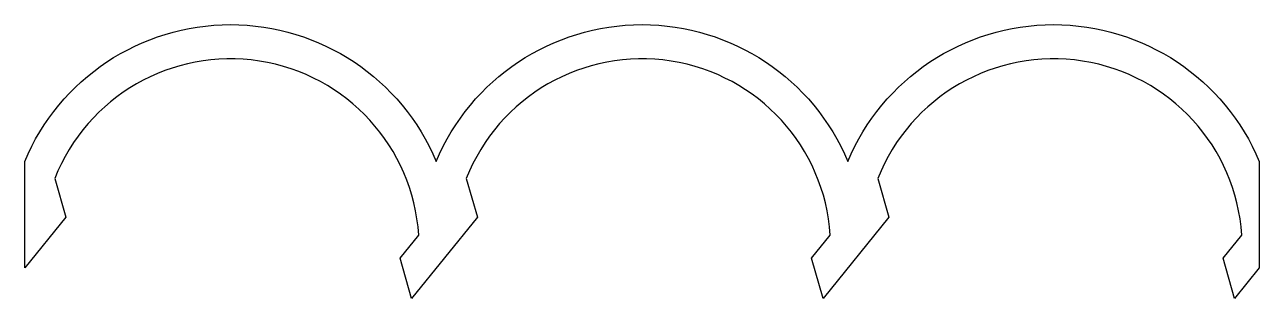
# Model space of a CAD drawing. Extents: x 572.6 to 644.6, y 292.2 to 308.2.
import ezdxf

# ---------------------------------------------------------------- set-up
doc = ezdxf.new("R2010")
doc.units = 0
doc.header["$LTSCALE"] = 15
doc.layers.add('ANA', color=220, linetype='CONTINUOUS')

msp = doc.modelspace()

# ---------------------------------------------------------------- linework, layer by layer
at = {"layer": 'ANA', "color": 0}
msp.add_lwpolyline([(644.566, 300.247), (644.566, 294.025), (643.126, 292.247), (642.453, 294.594), (643.544, 295.941, 0.80292), (622.319, 299.25), (622.967, 296.991), (619.126, 292.247), (618.453, 294.594), (619.544, 295.941, 0.80292), (598.319, 299.25), (598.967, 296.991), (595.126, 292.247), (594.453, 294.594), (595.544, 295.941, 0.80292), (574.319, 299.25), (574.967, 296.991), (572.566, 294.025), (572.566, 300.247, -0.666667), (596.566, 300.247, -0.666667), (620.566, 300.247, -0.666667)], format="xyb", close=True, dxfattribs=at)

doc.saveas('drawing.dxf')
